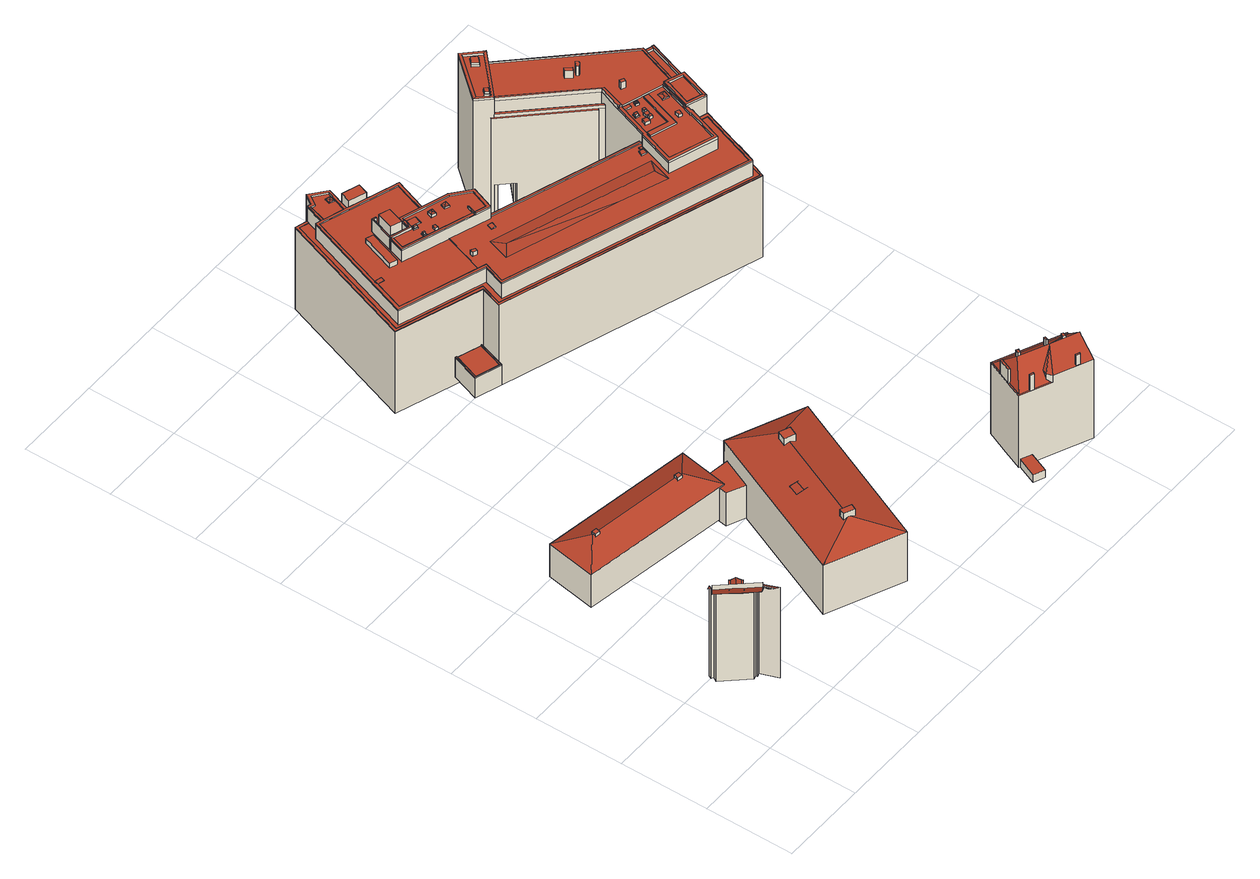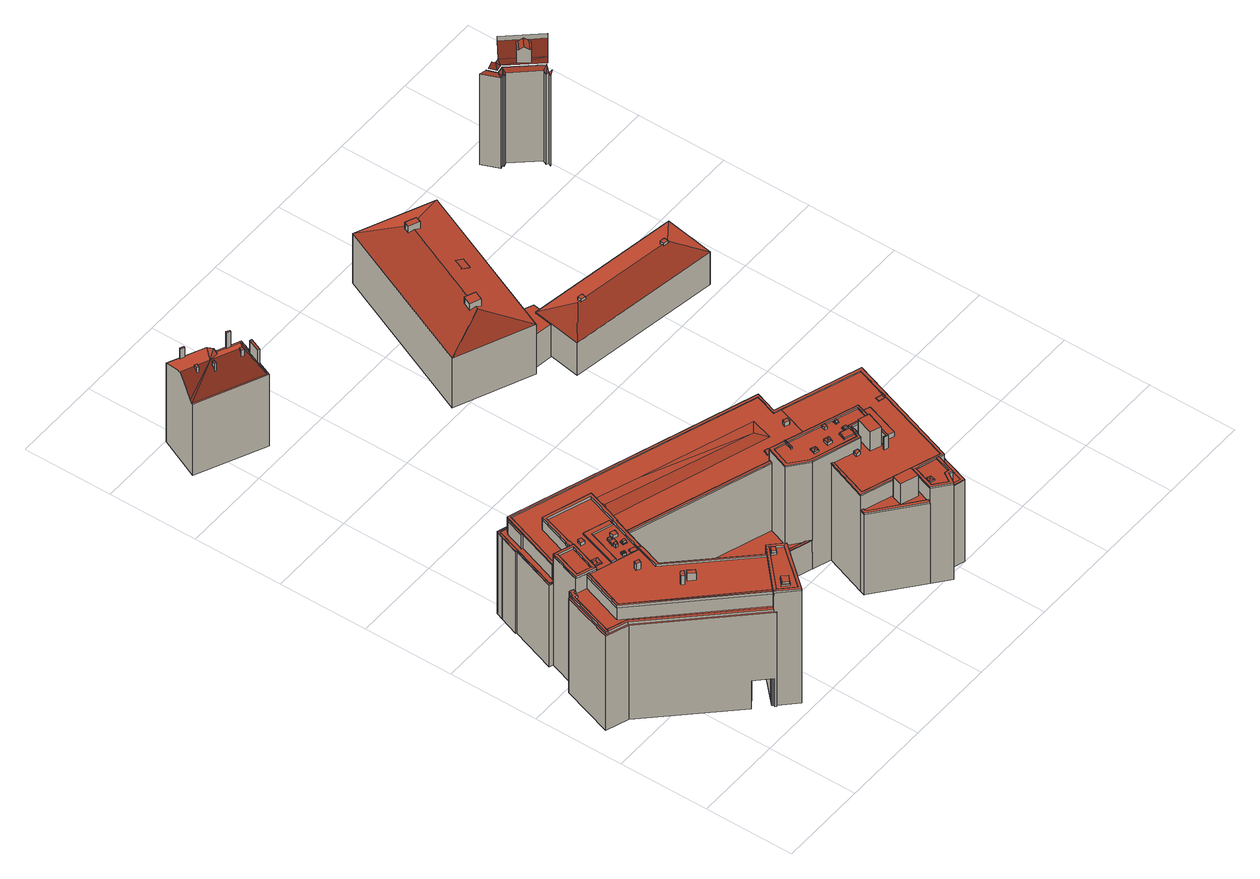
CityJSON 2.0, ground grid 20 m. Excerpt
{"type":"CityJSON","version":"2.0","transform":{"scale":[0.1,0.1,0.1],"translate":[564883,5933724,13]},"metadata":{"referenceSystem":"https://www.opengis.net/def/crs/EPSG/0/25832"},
"CityObjects":{
"building1":{"type":"Building","attributes":{"Grundfläche 2D":"3244.590595","Grundhöhe NN":"18.526"},"children":["building1-1"],"geometry":[{"type":"MultiSurface","lod":"3","boundaries":[[[0,1,2,3,4,5]],[[4,6,7,8,9,1,0,5]],[[10,11,12,13,9]],[[6,12,11,10,9,8,7]],[[14,15,16]],[[17,15,14]],[[18,19,15,20]],[[21,22,17]],[[23,24,14,16]],[[25,26,21,17]],[[24,25,17,14]],[[27,16,15,19]],[[28,23,16,27]],[[12,6,29]],[[12,29,30]],[[31,32,19,18]],[[33,30,29,34]],[[27,19,35]],[[36,19,32]],[[35,19,36]],[[37,28,27,35]],[[38,32,31,39]],[[40,37,35,36]],[[36,32,41]],[[42,41,32,38]],[[43,40,36,41]],[[44,43,41,42]]],"semantics":{"surfaces":[{"type":"WallSurface"},{"type":"RoofSurface"}],"values":[0,1,1,1,1,1,0,1,0,0,0,1,0,1,1,0,1,1,1,1,0,0,0,1,1,0,0]}}]},
"building1-1":{"type":"BuildingInstallation","parents":["building1"],"geometry":[{"type":"MultiSurface","lod":"3","boundaries":[[[45,46,47,48,5]],[[48,47,49,50,0]],[[51,52,53,54,50,49]],[[55,56,57,46,45]],[[47,46,57,58,59,51,49]],[[8,60,54,53,52,51,59,10]],[[7,11,58,57,56,55,61]]],"semantics":{"surfaces":[{"type":"RoofSurface"},{"type":"WallSurface"}],"values":[0,0,0,0,1,1,1]}}]},
"building2":{"type":"Building","attributes":{"Grundfläche 2D":"390.701072","Grundhöhe NN":"15.977"},"children":["building2-1","building2-2"],"geometry":[{"type":"Solid","lod":"3","boundaries":[[[[62,63,64]],[[65,66,67,68,69,63,62,70]],[[71,65,70]],[[69,68,67,66,65,71,64,63]],[[62,64,72,73]],[[70,62,73,74]],[[71,70,74,75]],[[64,71,75,72]],[[73,72,75,74]]]],"semantics":{"surfaces":[{"type":"RoofSurface"},{"type":"WallSurface"},{"type":"GroundSurface"}],"values":[[0,0,0,0,1,1,1,1,2]]}}]},
"building2-1":{"type":"BuildingInstallation","parents":["building2"],"geometry":[{"type":"MultiSurface","lod":"3","boundaries":[[[76,77,78,79]],[[76,80,69,81,77]],[[78,77,81,82]],[[78,82,68,83,79]],[[76,79,83,80]]],"semantics":{"surfaces":[{"type":"RoofSurface"},{"type":"WallSurface"}],"values":[0,1,1,1,1]}}]},
"building2-2":{"type":"BuildingInstallation","parents":["building2"],"geometry":[{"type":"MultiSurface","lod":"3","boundaries":[[[84,85,86,87,88,89]],[[90,67,91,87,86,85]],[[88,87,91,92]],[[92,66,93,84,89,88]],[[85,84,93,90]]],"semantics":{"surfaces":[{"type":"RoofSurface"},{"type":"WallSurface"}],"values":[0,1,1,1,1]}}]},
"building3":{"type":"Building","attributes":{"Grundfläche 2D":"721.541090","Grundhöhe NN":"15.553"},"children":["building3-1","building3-2","building3-3"],"geometry":[{"type":"Solid","lod":"3","boundaries":[[[[94,95,96,97,98]],[[99,100,101,94,98,97,102,103]],[[104,103,102]],[[101,100,99,103,104,96,95,94]],[[105,106,107,108,109,110]],[[110,109,111,112]],[[105,110,112,113]],[[107,106,114,115]],[[108,107,115,116]],[[109,108,116,111]],[[97,96,117,118]],[[102,97,118,119]],[[104,102,119,120]],[[105,113,117,96,104,120,114,106]],[[116,115,114,120,119,118,117,113,112,111]]]],"semantics":{"surfaces":[{"type":"RoofSurface"},{"type":"WallSurface"},{"type":"GroundSurface"}],"values":[[0,0,0,0,0,1,1,1,1,1,1,1,1,1,2]]}}]},
"building3-1":{"type":"BuildingInstallation","parents":["building3"],"geometry":[{"type":"MultiSurface","lod":"3","boundaries":[[[121,122,123,124]],[[125,95,98,126,122,121]],[[126,127,123,122]],[[128,124,123,127,101]],[[128,125,121,124]]],"semantics":{"surfaces":[{"type":"RoofSurface"},{"type":"WallSurface"}],"values":[0,1,1,1,1]}}]},
"building3-2":{"type":"BuildingInstallation","parents":["building3"],"geometry":[{"type":"MultiSurface","lod":"3","boundaries":[[[129,130,131,132]],[[132,131,133,134]],[[134,129,132]],[[131,130,133]]],"semantics":{"surfaces":[{"type":"RoofSurface"},{"type":"WallSurface"}],"values":[0,1,1,1]}}]},
"building3-3":{"type":"BuildingInstallation","parents":["building3"],"geometry":[{"type":"MultiSurface","lod":"3","boundaries":[[[135,136,137,138]],[[100,139,136,135,140]],[[139,141,137,136]],[[99,142,138,137,141]],[[142,140,135,138]]],"semantics":{"surfaces":[{"type":"RoofSurface"},{"type":"WallSurface"}],"values":[0,1,1,1,1]}}]},
"building4":{"type":"Building","attributes":{"Grundfläche 2D":"39.706231","Grundhöhe NN":"16.559"},"children":["building4-1"],"geometry":[{"type":"Solid","lod":"3","boundaries":[[[[143,144,145,146,147,148]],[[144,143,149,150]],[[145,144,150,151]],[[146,145,151,152]],[[143,148,147,146,152,149]],[[152,151,150,149]]]],"semantics":{"surfaces":[{"type":"RoofSurface"},{"type":"WallSurface"},{"type":"GroundSurface"}],"values":[[0,1,1,1,1,2]]}}]},
"building4-1":{"type":"BuildingInstallation","parents":["building4"],"geometry":[{"type":"MultiSurface","lod":"3","boundaries":[[[153,154,155,156,157,158,159,160]],[[143,144,157,156]],[[144,145,158,157]],[[145,146,159,158]],[[146,147,160,159]],[[147,161,153,160]],[[154,153,161,162]],[[162,148,155,154]],[[148,143,156,155]]],"semantics":{"surfaces":[{"type":"RoofSurface"},{"type":"WallSurface"}],"values":[0,1,1,1,1,1,1,1,1]}}]},
"building5":{"type":"Building","attributes":{"Grundfläche 2D":"181.498232","Grundhöhe NN":"13.461"},"children":["building5-1","building5-2","building5-3","building5-4","building5-5","building5-6"],"geometry":[{"type":"Solid","lod":"3","boundaries":[[[[163,164,165,166,167,168,169,170,171,172,173,174,175,176,177]],[[178,179,180,181,182,183,184]],[[185,180,179,186]],[[169,180,185]],[[180,169,168,187]],[[177,188,189,180,187,165,164,163]],[[189,190,180]],[[190,181,180]],[[165,187,168,167,166]],[[191,192,193,194]],[[189,188,190]],[[181,190,188,177,176]],[[171,170,195,196]],[[197,198,175,174,173,172,171,196,199]],[[198,200,192,191,201,202,203,182,181,176,175]],[[170,169,185,186,179,178,184,183,182,203,195]],[[193,192,200,204]],[[194,193,204,205]],[[191,194,205,201]],[[196,195,203,202,201,205,204,200,198,197,199]]]],"semantics":{"surfaces":[{"type":"RoofSurface"},{"type":"WallSurface"},{"type":"GroundSurface"}],"values":[[0,0,0,0,0,0,0,0,0,0,1,1,1,1,1,1,1,1,1,2]]}}]},
"building5-1":{"type":"BuildingInstallation","parents":["building5"],"geometry":[{"type":"MultiSurface","lod":"3","boundaries":[[[206,207,208,209,210]],[[172,173,208,207]],[[210,209,208,173,166,211]],[[211,212,206,210]],[[167,172,207,206,212]]],"semantics":{"surfaces":[{"type":"RoofSurface"},{"type":"WallSurface"}],"values":[0,1,1,1,1]}}]},
"building5-2":{"type":"BuildingInstallation","parents":["building5"],"geometry":[{"type":"MultiSurface","lod":"3","boundaries":[[[213,214,215,216]],[[216,215,217,218]],[[213,216,218,219]],[[214,213,219,220]],[[215,214,220,217]]],"semantics":{"surfaces":[{"type":"RoofSurface"},{"type":"WallSurface"}],"values":[0,1,1,1,1]}}]},
"building5-3":{"type":"BuildingInstallation","parents":["building5"],"geometry":[{"type":"MultiSurface","lod":"3","boundaries":[[[221,222,223,224,225]],[[226,227,223,222]],[[227,164,228,225,224,223]],[[228,229,221,225]],[[163,226,222,221,229]]],"semantics":{"surfaces":[{"type":"RoofSurface"},{"type":"WallSurface"}],"values":[0,1,1,1,1]}}]},
"building5-4":{"type":"BuildingInstallation","parents":["building5"],"geometry":[{"type":"MultiSurface","lod":"3","boundaries":[[[230,231,232,233]],[[232,234,235,233]],[[235,236,230,233]],[[231,230,236,237]],[[237,234,232,231]]],"semantics":{"surfaces":[{"type":"RoofSurface"},{"type":"WallSurface"}],"values":[0,1,1,1,1]}}]},
"building5-5":{"type":"BuildingInstallation","parents":["building5"],"geometry":[{"type":"MultiSurface","lod":"3","boundaries":[[[238,239,240,241]],[[241,240,242,243]],[[238,241,243,244]],[[239,238,244,245]],[[240,239,245,242]]],"semantics":{"surfaces":[{"type":"RoofSurface"},{"type":"WallSurface"}],"values":[0,1,1,1,1]}}]},
"building5-6":{"type":"BuildingInstallation","parents":["building5"],"geometry":[{"type":"MultiSurface","lod":"3","boundaries":[[[246,247,248,249]],[[250,247,246,251]],[[250,252,248,247]],[[253,249,248,252]],[[253,251,246,249]]],"semantics":{"surfaces":[{"type":"RoofSurface"},{"type":"WallSurface"}],"values":[0,1,1,1,1]}}]},
"building6":{"type":"Building","attributes":{"Grundfläche 2D":"2623.657243","Grundhöhe NN":"14.664"},"children":["building6-1","building6-2","building6-3","building6-4","building6-5","building6-6","building6-7","building6-8","building6-9","building6-10","building6-11","building6-12","building6-13","building6-14","building6-15","building6-16","building6-17","building6-18","building6-19","building6-20","building6-21","building6-22","building6-23","building6-24","building6-25","building6-26","building6-27","building6-28","building6-29","building6-30","building6-31","building6-32","building6-33","building6-34","building6-35","building6-36","building6-37","building6-38","building6-39","building6-40","building6-41","building6-42","building6-43","building6-44","building6-45","building6-46"],"geometry":[{"type":"MultiSurface","lod":"3","boundaries":[[[254,255,256,257]],[[258,259,260,261,262,263,264,265,266,267,268,269,270,271,272]],[[273,274,275,276,277,278,279,280,281,282,283,284,285,286]],[[287,288,289,290,291,292]],[[293,294,295,296]],[[297,298,299,300,301,302,303,304,305,306,307,308,309,310,311,312,313,314,315,316,317,318,319,320]],[[321,322,323,324,325,326,327,328,329,330,331,332,333,334,335,336,337,338,339,340,341]],[[342,343,344,345,346,347,348,349,350,351,352,353,354,355,356,357,358,359,360,361,362,363,364,365,366,367,368,369,370,371,372]],[[373,374,375,376]],[[377,378,379,380]],[[381,382,383,384,385,386,387,388,389,390,391,392,393,394],[395,396,397,398,399,400],[401,402,403,404],[405,406,407,408,409],[410,411,412,413],[414,415,416,417]],[[418,419,420,421]],[[422,395,400,399,423]],[[396,395,422]],[[399,398,423]],[[398,397,423]],[[423,397,396,422]],[[424,425,426,427,428,429,430,431],[432,433,434,435],[436,437,438,439,440,441,442],[443,444,445,446]],[[447,448,449,450,451,452,453,454,455]],[[456,457,458,459,460,461,462]],[[463,464,465,466,467]],[[463,467,468]],[[469,470,471,472,473,474,475,476,477,478,479,480,481,482,483,484,485,486,487,488,489,490,491,492,493]],[[494,495,496,497,498]],[[499,500,501,502,503,504,505,506],[507,508,509,510]],[[511,512,513,514,515,516,517,518,519]],[[520,521,522,523,524,525,526,527,528,529,530,531,532,533,534,535,536,537,538,539,540,541,542]],[[543,544,545,546,547,548]],[[549,550,551,552,553]],[[554,555,556,557,558,559,560,561]],[[562,563,564,565,566,567,568,569,570,571,572,573,574,575,576,577,578,579],[580,581,582,583],[584,585,586,587]],[[588,589,590,591,592,593,594,595,596,597,598],[599,600,601,602,603,604,605]],[[606,607,608,609,610]],[[611,612,613,614,615,616]],[[508,507,257,256]],[[254,257,507,510]],[[510,509,255,254]],[[256,255,509,508]],[[617,279,278,267]],[[617,618,280,279]],[[618,619,620,282,281,280]],[[620,621,622,284,283,282]],[[622,259,285,284]],[[273,286,258,272]],[[272,271,274,273]],[[271,270,275,274]],[[270,269,276,275]],[[277,276,269,268]],[[290,289,540,539]],[[290,539,538,291]],[[542,287,292,520]],[[542,541,288,287]],[[295,294,550,549]],[[623,624,293,296]],[[625,626,297,320]],[[626,627,298,297]],[[628,299,298,627]],[[628,629,300,299]],[[629,630,631,302,301,300]],[[631,632,303,302]],[[632,633,304,303]],[[633,634,305,304]],[[634,635,306,305]],[[636,307,306,635]],[[324,323,322,312,311,310]],[[322,321,313,312]],[[314,313,321,341]],[[341,340,315,314]],[[340,339,316,315]],[[316,339,338,317]],[[318,317,338,337]],[[637,625,320,319]],[[638,639,354,353]],[[639,640,641,642,357,356,355,354]],[[358,643,644,359]],[[360,645,646,361]],[[646,647,362,361]],[[647,648,363,362]],[[648,649,364,363]],[[649,650,651,366,365,364]],[[651,652,367,366]],[[652,653,368,367]],[[391,390,371,370]],[[390,389,372,371]],[[389,388,342,372]],[[388,387,343,342]],[[344,343,387,386,568,567]],[[567,566,345,344]],[[566,565,346,345]],[[347,346,565,564]],[[564,563,348,347]],[[349,348,563,562]],[[562,579,350,349]],[[351,350,579,578]],[[578,577,352,351]],[[373,376,654,655]],[[383,382,375,374]],[[586,585,380,379]],[[377,380,585,584]],[[378,377,584,587]],[[587,586,379,378]],[[569,568,386,385]],[[421,420,583,582]],[[418,421,582,581]],[[419,418,581,580]],[[420,419,580,583]],[[596,595,425,424]],[[452,451,597,596,424,431]],[[431,430,453,452]],[[656,657,455,454]],[[455,657,658,492,447]],[[492,491,448,447]],[[491,490,449,448]],[[490,489,598,597,451,450,449]],[[599,605,458,457]],[[459,458,605,604]],[[604,603,460,459]],[[601,462,461,460,603,602]],[[456,462,601,600]],[[457,456,600,599]],[[659,660,467,466]],[[429,428,463,468]],[[428,427,464,463]],[[661,659,466,465]],[[662,663,477,476]],[[663,664,478,477]],[[426,425,481,480]],[[425,595,594,482,481]],[[594,593,483,482]],[[593,592,591,485,484,483]],[[486,485,591,590]],[[589,487,486,590]],[[589,588,488,487]],[[588,598,489,488]],[[658,665,666,667,470,469,493,492]],[[667,668,471,470]],[[668,669,472,471]],[[669,670,473,472]],[[670,671,672,662,476,475,474,473]],[[612,611,616,496,495,494]],[[610,609,673,498,497]],[[502,501,674,675]],[[676,504,503,502,675,677]],[[678,679,514,513,512,291,538,537]],[[515,514,679,680]],[[497,517,516,515,680,681,606,610]],[[518,517,497,496]],[[518,496,616,615,519]],[[656,454,453,430,429,468,467,660,521,520,292,291,512,511,519,615,614]],[[293,620,619,618,551,550,294]],[[638,353,352,577,576,622,621,620,293,624,682,683,684]],[[259,622,576,575,260]],[[262,261,260,575,574,573]],[[262,573,572,263]],[[263,572,571,264]],[[264,571,570,265]],[[385,384,617,267,266,265,570,569]],[[374,373,655,552,551,618,617,384,383]],[[534,533,685,686]],[[535,534,686,687]],[[688,689,690,691,692,536,535,687]],[[537,536,692,678]],[[527,526,693,694]],[[528,527,694,695]],[[529,528,695,696]],[[530,529,696,697]],[[531,530,697,698]],[[532,531,698,699]],[[533,532,699,685]],[[465,464,427,426,480,544,543,548,524,523,661]],[[545,544,480,479]],[[664,309,308,307,546,545,479,478]],[[547,546,307,636,700,693,526,525,524,548]],[[624,623,701,682]],[[700,636,635,702]],[[625,637,703,704]],[[626,625,704,705]],[[627,626,705,706]],[[628,627,706,707]],[[629,628,707,708]],[[709,631,630,629,708,710]],[[632,631,709,711]],[[633,632,711,712]],[[634,633,712,713]],[[635,634,713,702]],[[504,714,557,556,506,505]],[[557,714,504,676,715,558]],[[559,558,715,716]],[[560,559,716,703,637,319]],[[337,336,561,560,319,318]],[[654,553,552,655]],[[639,638,684,674,501,717]],[[500,499,506,556,555,554,561,336,335,646,645,644,643,642,641,640,639,717,501]],[[646,335,334,647]],[[647,334,333,648]],[[648,333,332,649]],[[330,651,650,649,332,331]],[[328,327,652,651,330,329]],[[652,327,326,653]],[[370,369,368,662,672,671,670,392,391]],[[662,368,653,326,325,663]],[[310,309,664,663,325,324]],[[661,523,522,659]],[[659,522,521,660]],[[656,614,613,657]],[[494,498,673,718,719,701,623,296,295,549,553,654,376,375,382,381,667,666,665,658,657,613,612]],[[668,667,381,394]],[[669,668,394,393]],[[670,669,393,392]],[[609,608,720,721]],[[673,609,721,718]],[[607,606,681,722]],[[723,724,725,726,720,608,607,722]],[[727,728,729,730]],[[731,732,733,734]],[[731,734,735,736]],[[728,727,691,690]],[[737,738,739,740]],[[737,730,729,738]],[[741,742,689,688]],[[743,744,740,739]],[[745,746,747,748]],[[748,749,750,745]],[[749,751,752,750]],[[753,754,742,741]],[[751,754,753,752]],[[755,744,743,756]],[[724,723,736,735]],[[755,756,733,732]],[[747,746,726,725]],[[692,691,727,730,737,740,744,755,732,731,736,723,722,681,680,679,678]],[[683,682,701,719,718,721,720,726,746,745,750,752,753,741,688,687,686,685,699,698,697,696,695,694,693,700,702,713,712,711,709,710,708,707,706,705,704,703,716,715,676,677,675,674,684]],[[734,733,756,743,739,738,729,728,690,689,742,754,751,749,748,747,725,724,735]]],"semantics":{"surfaces":[{"type":"RoofSurface"},{"type":"WallSurface"},{"type":"GroundSurface"},{"type":"OuterCeilingSurface"}],"values":[0,0,0,0,0,0,0,0,0,0,0,0,0,0,0,0,0,0,0,0,0,0,0,0,0,0,0,0,0,0,0,0,0,0,1,1,1,1,1,1,1,1,1,1,1,1,1,1,1,1,1,1,1,1,1,1,1,1,1,1,1,1,1,1,1,1,1,1,1,1,1,1,1,1,1,1,1,1,1,1,1,1,1,1,1,1,1,1,1,1,1,1,1,1,1,1,1,1,1,1,1,1,1,1,1,1,1,1,1,1,1,1,1,1,1,1,1,1,1,1,1,1,1,1,1,1,1,1,1,1,1,1,1,1,1,1,1,1,1,1,1,1,1,1,1,1,1,1,1,1,1,1,1,1,1,1,1,1,1,1,1,1,1,1,1,1,1,1,1,1,1,1,1,1,1,1,1,1,1,1,1,1,1,1,1,1,1,1,1,1,1,1,1,1,1,1,1,1,1,1,1,1,1,1,1,1,1,1,1,1,1,1,1,1,1,1,1,1,1,1,1,1,1,1,1,1,1,1,1,1,2,2,3]}}]},
"building6-1":{"type":"BuildingInstallation","parents":["building6"],"geometry":[{"type":"MultiSurface","lod":"3","boundaries":[[[757,758,759,760,761],[762,763,764,765]],[[766,767,761,760]],[[757,761,767,768]],[[758,757,768,769]],[[769,770,766,760,759,758]]],"semantics":{"surfaces":[{"type":"RoofSurface"},{"type":"WallSurface"}],"values":[0,1,1,1,1]}}]},
"building6-2":{"type":"BuildingInstallation","parents":["building6"],"geometry":[{"type":"MultiSurface","lod":"3","boundaries":[[[771,772,773,774]],[[774,773,775,776]],[[771,774,776,777]],[[772,771,777,778]],[[773,772,778,775]]],"semantics":{"surfaces":[{"type":"RoofSurface"},{"type":"WallSurface"}],"values":[0,1,1,1,1]}}]},
"building6-3":{"type":"BuildingInstallation","parents":["building6"],"geometry":[{"type":"MultiSurface","lod":"3","boundaries":[[[779,780,781,782]],[[782,781,765,764]],[[779,782,764,763]],[[780,779,763,762]],[[781,780,762,765]]],"semantics":{"surfaces":[{"type":"RoofSurface"},{"type":"WallSurface"}],"values":[0,1,1,1,1]}}]},
"building6-4":{"type":"BuildingInstallation","parents":["building6"],"geometry":[{"type":"MultiSurface","lod":"3","boundaries":[[[783,784,785,786,787,788,789]],[[786,785,790,791]],[[787,786,791,792]],[[512,513,514,783,789,788]],[[514,515,784,783]]],"semantics":{"surfaces":[{"type":"RoofSurface"},{"type":"WallSurface"}],"values":[0,1,1,1,1]}}]},
"building6-5":{"type":"BuildingInstallation","parents":["building6"],"geometry":[{"type":"MultiSurface","lod":"3","boundaries":[[[793,794,795,796,788,787,797,798,785,784,799]],[[792,800,797,787]],[[800,801,790,785,798,797]],[[515,516,517,793,799,784]],[[517,518,794,793]],[[518,519,795,794]],[[519,511,512,788,796,795]]],"semantics":{"surfaces":[{"type":"RoofSurface"},{"type":"WallSurface"}],"values":[0,1,1,1,1,1,1]}}]},
"building6-6":{"type":"BuildingInstallation","parents":["building6"],"geometry":[{"type":"MultiSurface","lod":"3","boundaries":[[[802,803,804,805],[775,778,777,776]],[[805,804,806,807]],[[802,805,807,808]],[[803,802,808,809]],[[804,803,809,806]]],"semantics":{"surfaces":[{"type":"RoofSurface"},{"type":"WallSurface"}],"values":[0,1,1,1,1]}}]},
"building6-7":{"type":"BuildingInstallation","parents":["building6"],"geometry":[{"type":"MultiSurface","lod":"3","boundaries":[[[810,811,812,813]],[[266,267,278,811,810,814]],[[812,811,278,277,268,815]],[[813,812,815,816]],[[813,816,817,818,814,810]]],"semantics":{"surfaces":[{"type":"RoofSurface"},{"type":"WallSurface"}],"values":[0,1,1,1,1]}}]},
"building6-8":{"type":"BuildingInstallation","parents":["building6"],"geometry":[{"type":"MultiSurface","lod":"3","boundaries":[[[819,820,821,822]],[[822,821,823,824]],[[819,822,824,825]],[[820,819,825,826]],[[821,820,826,823]]],"semantics":{"surfaces":[{"type":"RoofSurface"},{"type":"WallSurface"}],"values":[0,1,1,1,1]}}]},
"building6-9":{"type":"BuildingInstallation","parents":["building6"],"geometry":[{"type":"MultiSurface","lod":"3","boundaries":[[[827,828,829,830]],[[830,829,831,832]],[[832,833,827,830]],[[833,834,828,827]],[[829,828,834,831]]],"semantics":{"surfaces":[{"type":"RoofSurface"},{"type":"WallSurface"}],"values":[0,1,1,1,1]}}]},
"building6-10":{"type":"BuildingInstallation","parents":["building6"],"geometry":[{"type":"MultiSurface","lod":"3","boundaries":[[[835,836,837,838]],[[838,837,839,840]],[[835,838,840,841]],[[836,835,841,842]],[[837,836,842,839]]],"semantics":{"surfaces":[{"type":"RoofSurface"},{"type":"WallSurface"}],"values":[0,1,1,1,1]}}]},
"building6-11":{"type":"BuildingInstallation","parents":["building6"],"geometry":[{"type":"MultiSurface","lod":"3","boundaries":[[[843,814,818,844,845,846,847]],[[817,848,844,818]],[[845,844,848,849]],[[264,265,843,847]],[[265,266,814,843]]],"semantics":{"surfaces":[{"type":"RoofSurface"},{"type":"WallSurface"}],"values":[0,1,1,1,1]}}]},
"building6-12":{"type":"BuildingInstallation","parents":["building6"],"geometry":[{"type":"MultiSurface","lod":"3","boundaries":[[[850,851,852]],[[851,853,852]],[[851,850,854,855,856,857]],[[260,850,852,285,259]],[[855,854,850,260,261,858,859]],[[855,859,846,856]],[[857,856,846,845,849,860]],[[860,861,862,863,864,258,286,853,851,857]],[[286,285,852,853]]],"semantics":{"surfaces":[{"type":"RoofSurface"},{"type":"WallSurface"}],"values":[0,0,0,1,1,1,1,1,1]}}]},
"building6-13":{"type":"BuildingInstallation","parents":["building6"],"geometry":[{"type":"MultiSurface","lod":"3","boundaries":[[[865,866,867]],[[867,866,868]],[[869,866,865]],[[870,868,866,869]],[[871,872,865,867]],[[872,873,869,865]],[[873,874,875,868,870,869]],[[875,871,867,868]]],"semantics":{"surfaces":[{"type":"RoofSurface"},{"type":"WallSurface"}],"values":[0,0,0,0,1,1,1,1]}}]},
"building6-14":{"type":"BuildingInstallation","parents":["building6"],"geometry":[{"type":"MultiSurface","lod":"3","boundaries":[[[876,877,878,879,880],[825,824,823,826]],[[881,882,879,878]],[[882,883,880,879]],[[883,884,876,880]],[[884,885,881,878,877,876]]],"semantics":{"surfaces":[{"type":"RoofSurface"},{"type":"WallSurface"}],"values":[0,1,1,1,1]}}]},
"building6-15":{"type":"BuildingInstallation","parents":["building6"],"geometry":[{"type":"MultiSurface","lod":"3","boundaries":[[[863,862,886,887]],[[862,861,888,889,886]],[[889,890,887,886]],[[864,863,887,890,891]]],"semantics":{"surfaces":[{"type":"RoofSurface"},{"type":"WallSurface"}],"values":[0,1,1,1]}}]},
"building6-16":{"type":"BuildingInstallation","parents":["building6"],"geometry":[{"type":"MultiSurface","lod":"3","boundaries":[[[892,893,890,889]],[[888,894,892,889]],[[893,892,894,895]],[[895,891,890,893]]],"semantics":{"surfaces":[{"type":"RoofSurface"},{"type":"WallSurface"}],"values":[0,1,1,1]}}]},
"building6-17":{"type":"BuildingInstallation","parents":["building6"],"geometry":[{"type":"MultiSurface","lod":"3","boundaries":[[[896,897,898,899,900,901],[840,839,842,841]],[[902,903,904,898,897,896]],[[899,898,904,905]],[[906,901,900,899,905,907]],[[906,902,896,901]]],"semantics":{"surfaces":[{"type":"RoofSurface"},{"type":"WallSurface"}],"values":[0,1,1,1,1]}}]},
"building6-18":{"type":"BuildingInstallation","parents":["building6"],"geometry":[{"type":"MultiSurface","lod":"3","boundaries":[[[908,909,910,911]],[[911,910,912]],[[913,910,909]],[[912,910,913]],[[914,915,913,909]],[[916,917,914,909,908,911]],[[918,912,913,915]],[[918,916,911,912]]],"semantics":{"surfaces":[{"type":"RoofSurface"},{"type":"WallSurface"}],"values":[0,0,0,0,1,1,1,1]}}]},
"building6-19":{"type":"BuildingInstallation","parents":["building6"],"geometry":[{"type":"MultiSurface","lod":"3","boundaries":[[[919,920,921,922,923,924,925,926,927,928,929,930,931,932,933,934]],[[935,524,923,922]],[[925,924,923,524,525,526]],[[526,527,926,925]],[[927,926,527,528]],[[528,529,928,927]],[[529,530,929,928]],[[530,531,930,929]],[[531,532,936,931,930]],[[936,937,932,931]],[[937,938,933,932]],[[938,540,934,933]],[[289,934,540]],[[919,934,289,288,541,939]],[[939,940,920,919]],[[935,922,921,920,940,941]]],"semantics":{"surfaces":[{"type":"RoofSurface"},{"type":"WallSurface"}],"values":[0,1,1,1,1,1,1,1,1,1,1,1,1,1,1,1]}}]},
"building6-20":{"type":"BuildingInstallation","parents":["building6"],"geometry":[{"type":"MultiSurface","lod":"3","boundaries":[[[942,943,944,945,946,947,948,949]],[[950,951,945,944]],[[951,952,946,945]],[[546,547,548,949,948,947]],[[548,543,544,943,942,949]]],"semantics":{"surfaces":[{"type":"RoofSurface"},{"type":"WallSurface"}],"values":[0,1,1,1,1]}}]},
"building6-21":{"type":"BuildingInstallation","parents":["building6"],"geometry":[{"type":"MultiSurface","lod":"3","boundaries":[[[944,943,953,947,946,954]],[[544,545,953,943]],[[545,546,947,953]],[[954,946,952,955]],[[944,954,955,950]]],"semantics":{"surfaces":[{"type":"RoofSurface"},{"type":"WallSurface"}],"values":[0,1,1,1,1]}}]},
"building6-22":{"type":"BuildingInstallation","parents":["building6"],"geometry":[{"type":"MultiSurface","lod":"3","boundaries":[[[956,957,958,959]],[[958,328,329,959]],[[956,959,329,960]],[[957,956,960,961]],[[328,958,957,961]]],"semantics":{"surfaces":[{"type":"RoofSurface"},{"type":"WallSurface"}],"values":[0,1,1,1,1]}}]},
"building6-23":{"type":"BuildingInstallation","parents":["building6"],"geometry":[{"type":"MultiSurface","lod":"3","boundaries":[[[962,963,964,360,359,965,966,967,968,358,357,969]],[[561,554,644,645]],[[970,965,359,644,554]],[[971,966,965,970]],[[971,972,967,966]],[[968,967,972,973]],[[973,555,358,968]],[[643,358,555]],[[643,555,556,642]],[[642,556,557,969,357]],[[557,558,962,969]],[[558,559,963,962]],[[560,964,963,559]],[[561,645,360,964,560]]],"semantics":{"surfaces":[{"type":"RoofSurface"},{"type":"WallSurface"}],"values":[0,1,1,1,1,1,1,1,1,1,1,1,1,1]}}]},
"building6-24":{"type":"BuildingInstallation","parents":["building6"],"geometry":[{"type":"MultiSurface","lod":"3","boundaries":[[[974,975,976]],[[976,975,977]],[[978,975,974]],[[977,975,978]],[[979,980,974,976]],[[980,981,978,974]],[[981,982,977,978]],[[982,979,976,977]]],"semantics":{"surfaces":[{"type":"RoofSurface"},{"type":"WallSurface"}],"values":[0,0,0,0,1,1,1,1]}}]},
"building6-25":{"type":"BuildingInstallation","parents":["building6"],"geometry":[{"type":"MultiSurface","lod":"3","boundaries":[[[983,984,985,986]],[[984,983,416,415]],[[985,984,415,414]],[[986,985,414,417]],[[983,986,417,416]]],"semantics":{"surfaces":[{"type":"RoofSurface"},{"type":"WallSurface"}],"values":[0,1,1,1,1]}}]},
"building6-26":{"type":"BuildingInstallation","parents":["building6"],"geometry":[{"type":"MultiSurface","lod":"3","boundaries":[[[987,988,989,990]],[[990,989,412,411]],[[987,990,411,410]],[[988,987,410,413]],[[989,988,413,412]]],"semantics":{"surfaces":[{"type":"RoofSurface"},{"type":"WallSurface"}],"values":[0,1,1,1,1]}}]},
"building6-27":{"type":"BuildingInstallation","parents":["building6"],"geometry":[{"type":"MultiSurface","lod":"3","boundaries":[[[991,992,993,994]],[[995,996,991,994]],[[994,993,997,995]],[[992,991,996,998]],[[993,992,998,997]]],"semantics":{"surfaces":[{"type":"RoofSurface"},{"type":"WallSurface"}],"values":[0,1,1,1,1]}}]},
"building6-28":{"type":"BuildingInstallation","parents":["building6"],"geometry":[{"type":"MultiSurface","lod":"3","boundaries":[[[847,846,859,858,999,1000,1001,1002]],[[263,264,571,572]],[[262,263,572,573]],[[261,262,573,574]],[[261,574,1003,999,858]],[[1003,1004,1000,999]],[[1004,1005,1001,1000]],[[1005,1006,1002,1001]],[[1002,1006,571,264,847]]],"semantics":{"surfaces":[{"type":"RoofSurface"},{"type":"WallSurface"}],"values":[0,1,1,1,1,1,1,1,1]}}]},
"building6-29":{"type":"BuildingInstallation","parents":["building6"],"geometry":[{"type":"MultiSurface","lod":"3","boundaries":[[[1007,1008,1009,1010,1011]],[[1009,1008,406,405]],[[1010,1009,405,409]],[[407,1007,1011,1010,409,408]],[[1008,1007,407,406]]],"semantics":{"surfaces":[{"type":"RoofSurface"},{"type":"WallSurface"}],"values":[0,1,1,1,1]}}]},
"building6-30":{"type":"BuildingInstallation","parents":["building6"],"geometry":[{"type":"MultiSurface","lod":"3","boundaries":[[[1012,1013,1014,1015]],[[1012,1015,1016,1017]],[[1018,1016,1015,1014]],[[1017,1019,1013,1012]],[[1014,1013,1019,1018]]],"semantics":{"surfaces":[{"type":"RoofSurface"},{"type":"WallSurface"}],"values":[0,1,1,1,1]}}]},
"building6-31":{"type":"BuildingInstallation","parents":["building6"],"geometry":[{"type":"MultiSurface","lod":"3","boundaries":[[[1020,1021,1022,1023]],[[1023,1022,401,404]],[[1020,1023,404,403]],[[1021,1020,403,402]],[[1022,1021,402,401]]],"semantics":{"surfaces":[{"type":"RoofSurface"},{"type":"WallSurface"}],"values":[0,1,1,1,1]}}]},
"building6-32":{"type":"BuildingInstallation","parents":["building6"],"geometry":[{"type":"MultiSurface","lod":"3","boundaries":[[[1024,1025,1026,1027]],[[1027,1026,1028,1029]],[[1024,1027,1029,1030]],[[1025,1024,1030,1031]],[[1026,1025,1031,1028]]],"semantics":{"surfaces":[{"type":"RoofSurface"},{"type":"WallSurface"}],"values":[0,1,1,1,1]}}]},
"building6-33":{"type":"BuildingInstallation","parents":["building6"],"geometry":[{"type":"MultiSurface","lod":"3","boundaries":[[[1032,1033,1034,1035]],[[1033,1032,435,434]],[[1034,1033,434,433]],[[1035,1034,433,432]],[[1032,1035,432,435]]],"semantics":{"surfaces":[{"type":"RoofSurface"},{"type":"WallSurface"}],"values":[0,1,1,1,1]}}]},
"building6-34":{"type":"BuildingInstallation","parents":["building6"],"geometry":[{"type":"MultiSurface","lod":"3","boundaries":[[[1036,1037,1038,1039]],[[1040,1041,1037,1036]],[[1042,1043,1039,1038]],[[1036,1039,1043,1040]],[[1038,1037,1041,1042]]],"semantics":{"surfaces":[{"type":"RoofSurface"},{"type":"WallSurface"}],"values":[0,1,1,1,1]}}]},
"building6-35":{"type":"BuildingInstallation","parents":["building6"],"geometry":[{"type":"MultiSurface","lod":"3","boundaries":[[[1044,1045,1046,1047]],[[1048,1049,1047,1046]],[[1044,1047,1049,1050]],[[1050,1051,1045,1044]],[[1046,1045,1051,1048]]],"semantics":{"surfaces":[{"type":"RoofSurface"},{"type":"WallSurface"}],"values":[0,1,1,1,1]}}]},
"building6-36":{"type":"BuildingInstallation","parents":["building6"],"geometry":[{"type":"MultiSurface","lod":"3","boundaries":[[[1052,1053,1054,1055]],[[1055,1054,446,445]],[[1052,1055,445,444]],[[1053,1052,444,443]],[[1054,1053,443,446]]],"semantics":{"surfaces":[{"type":"RoofSurface"},{"type":"WallSurface"}],"values":[0,1,1,1,1]}}]},
"building6-37":{"type":"BuildingInstallation","parents":["building6"],"geometry":[{"type":"MultiSurface","lod":"3","boundaries":[[[1056,1057,1058,1059]],[[1058,1057,1060,1061,1062]],[[1063,1061,1060]],[[1064,1061,1063]],[[1062,1061,1064]],[[1056,1065,1066,1060,1057]],[[1066,1067,1063,1060]],[[1064,1063,1067,1068]],[[1068,1069,1070,1058,1062,1064]],[[1070,1071,1059,1058]],[[1071,1065,1056,1059]]],"semantics":{"surfaces":[{"type":"RoofSurface"},{"type":"WallSurface"}],"values":[0,0,0,0,0,1,1,1,1,1,1]}}]},
"building6-38":{"type":"BuildingInstallation","parents":["building6"],"geometry":[{"type":"MultiSurface","lod":"3","boundaries":[[[1072,1073,1074]],[[1074,1073,1075]],[[1072,1076,1077,1073]],[[1075,1073,1077,1076]],[[1072,1074,1078,1079]],[[1076,1072,1079,1080]],[[1075,1076,1080,1081]],[[1074,1075,1081,1078]]],"semantics":{"surfaces":[{"type":"RoofSurface"},{"type":"WallSurface"}],"values":[0,0,0,0,1,1,1,1]}}]},
"building6-39":{"type":"BuildingInstallation","parents":["building6"],"geometry":[{"type":"MultiSurface","lod":"3","boundaries":[[[1082,1083,1084,1085,1086]],[[1084,1083,1087,1088]],[[1085,1084,1088,1089]],[[1086,1085,1089,1090]],[[1087,1083,1082,1086,1090,1091]]],"semantics":{"surfaces":[{"type":"RoofSurface"},{"type":"WallSurface"}],"values":[0,1,1,1,1]}}]},
"building6-40":{"type":"BuildingInstallation","parents":["building6"],"geometry":[{"type":"MultiSurface","lod":"3","boundaries":[[[1092,1093,1094,1095,1096]],[[1097,1096,1095,1098]],[[1099,1094,1093]],[[1098,1095,1094,1099]],[[1096,1100,1101,1093,1092]],[[1101,1102,1099,1093]],[[1102,1103,1098,1099]],[[1103,1104,1100,1096,1097,1098]]],"semantics":{"surfaces":[{"type":"RoofSurface"},{"type":"WallSurface"}],"values":[0,0,0,0,1,1,1,1]}}]},
"building6-41":{"type":"BuildingInstallation","parents":["building6"],"geometry":[{"type":"MultiSurface","lod":"3","boundaries":[[[1105,1106,1107,1108,1109],[1078,1081,1080,1079]],[[1110,1107,1106,1105,1111,1112]],[[1110,1113,1108,1107]],[[1113,1114,1109,1108]],[[1114,1111,1105,1109]]],"semantics":{"surfaces":[{"type":"RoofSurface"},{"type":"WallSurface"}],"values":[0,1,1,1,1]}}]},
"building6-42":{"type":"BuildingInstallation","parents":["building6"],"geometry":[{"type":"MultiSurface","lod":"3","boundaries":[[[1115,1116,1117,1118]],[[1119,1120,1116,1115]],[[1120,1121,1117,1116]],[[1121,1122,1118,1117]],[[1122,1119,1115,1118]]],"semantics":{"surfaces":[{"type":"RoofSurface"},{"type":"WallSurface"}],"values":[0,1,1,1,1]}}]},
"building6-43":{"type":"BuildingInstallation","parents":["building6"],"geometry":[{"type":"MultiSurface","lod":"3","boundaries":[[[1123,1124,1125,1126],[1028,1031,1030,1029]],[[1126,1125,1127,1128]],[[1123,1126,1128,1129]],[[1124,1123,1129,1130]],[[1125,1124,1130,1127]]],"semantics":{"surfaces":[{"type":"RoofSurface"},{"type":"WallSurface"}],"values":[0,1,1,1,1]}}]},
"building6-44":{"type":"BuildingInstallation","parents":["building6"],"geometry":[{"type":"MultiSurface","lod":"3","boundaries":[[[1131,1132,1133,1134,1135,1136,1137]],[[436,1135,1134,1133,438,437]],[[1136,1135,436,442]],[[1137,1136,442,441]],[[1131,1137,441,440]],[[1132,1131,440,439]],[[1133,1132,439,438]]],"semantics":{"surfaces":[{"type":"RoofSurface"},{"type":"WallSurface"}],"values":[0,1,1,1,1,1,1]}}]},
"building6-45":{"type":"BuildingInstallation","parents":["building6"],"geometry":[{"type":"MultiSurface","lod":"3","boundaries":[[[1138,1139,1140,1141]],[[1142,1143,1139,1138]],[[1143,1144,1140,1139]],[[1144,1145,1141,1140]],[[1145,1142,1138,1141]]],"semantics":{"surfaces":[{"type":"RoofSurface"},{"type":"WallSurface"}],"values":[0,1,1,1,1]}}]},
"building6-46":{"type":"BuildingInstallation","parents":["building6"],"geometry":[{"type":"MultiSurface","lod":"3","boundaries":[[[1146,714,1147,1148,1149,717,1150]],[[714,504,505,1147]],[[505,1151,1148,1147]],[[1149,1148,1151,500]],[[1149,500,501,717]],[[502,1150,717,501]],[[502,503,504,714,1146,1150]]],"semantics":{"surfaces":[{"type":"RoofSurface"},{"type":"WallSurface"}],"values":[0,1,1,1,1,1,1]}}]}
},
"vertices":[
[31,110,342],[5,139,342],[5,139,354],[68,67,354],[68,67,342],[40,99,342],[81,79,311],[58,106,311],[40,127,311],[20,150,311],[43,129,308],[62,109,305],[85,88,302],[27,155,302],[48,168,297],[31,156,300],[43,158,297],[43,170,297],[86,92,302],[86,92,300],[31,156,302],[46,177,297],[35,172,300],[43,158,55],[48,168,55],[43,170,55],[46,177,55],[91,104,297],[91,104,55],[92,82,312],[99,91,302],[102,95,302],[102,95,300],[105,75,302],[95,74,311],[99,107,297],[100,103,297],[99,107,55],[110,73,300],[110,73,302],[100,103,55],[107,106,297],[122,67,297],[107,106,55],[122,67,55],
[43,98,340],[61,113,340],[54,121,347],[35,104,347],[48,129,340],[30,113,340],[46,131,340],[43,129,340],[40,127,340],[27,116,340],[45,95,340],[62,109,340],[63,110,340],[63,110,304],[46,131,304],[36,123,321],[50,98,330],
[80,479,117],[145,525,144],[99,590,117],[377,486,144],[370,487,144],[360,489,144],[158,523,144],[148,525,144],[423,422,117],[442,533,117],[99,590,30],[80,479,30],[423,422,30],[442,533,30],
[148,528,149],[147,518,149],[157,516,149],[159,526,149],[148,528,143],[147,518,141],[157,516,141],[159,526,143],
[371,490,149],[360,492,149],[360,489,149],[358,482,149],[369,480,149],[370,487,149],[360,492,143],[358,482,141],[369,480,141],[371,490,143],
[437,139,190],[435,139,190],[328,119,158],[494,45,158],[438,137,190],[537,365,190],[529,346,190],[442,150,190],[649,393,158],[540,372,190],[482,466,158],[447,388,114],[477,455,114],[430,462,114],[423,422,114],[411,424,114],[408,406,114],[411,424,26],[408,406,26],[447,388,26],[477,455,26],[430,462,26],[423,422,26],[328,119,26],[494,45,26],[649,393,26],[482,466,26],
[425,143,204],[448,133,204],[453,145,204],[430,155,204],[425,143,186],[448,133,186],[453,145,186],[430,155,186],
[459,252,181],[470,275,181],[447,285,174],[437,262,174],[447,285,172],[437,262,172],
[517,351,204],[540,341,204],[549,360,204],[526,370,204],[540,341,186],[517,351,186],[549,360,186],[526,370,186],
[412,1045,87],[391,982,87],[448,963,87],[469,1025,87],[467,1026,87],[415,1044,87],[412,1045,36],[391,982,36],[448,963,36],[469,1025,36],
[447,966,90],[394,984,90],[415,1044,90],[412,1045,90],[391,982,90],[448,963,90],[469,1025,90],[467,1026,90],[447,966,87],[394,984,87],
[910,57,196],[903,61,196],[882,70,196],[895,103,196],[906,130,196],[919,160,196],[1067,92,196],[1068,95,196],[918,164,196],[904,131,196],[893,104,196],[892,102,196],[878,68,196],[946,37,196],[944,42,196],[1046,47,238],[1048,51,240],[989,78,240],[946,37,215],[1025,1,215],[1044,43,236],[1045,45,236],[1064,87,201],[1053,63,227],[926,107,240],[941,50,201],[947,63,213],[941,50,215],[904,56,26],[881,67,26],[862,22,26],[886,12,26],[1068,95,5],[918,164,5],[892,102,5],[878,68,5],[893,104,5],[881,67,5],[904,56,5],[946,37,5],[1025,1,5],[862,22,5],[886,12,5],
[908,129,233],[904,131,233],[893,104,233],[895,103,233],[897,102,233],[897,102,199],[908,129,199],
[934,106,246],[938,113,246],[933,116,246],[930,108,246],[933,116,229],[930,108,237],[934,106,237],[938,113,229],
[909,55,238],[911,59,238],[903,62,238],[903,61,238],[902,59,238],[911,59,197],[903,62,197],[902,59,196],[909,55,196],
[992,18,243],[1000,14,243],[1002,17,243],[993,21,243],[1002,17,217],[993,21,217],[992,18,216],[1000,14,216],
[992,85,245],[995,93,245],[992,94,245],[989,86,245],[992,94,224],[989,86,232],[992,85,232],[995,93,224],
[1020,74,245],[1016,67,245],[1021,64,245],[1024,72,245],[1016,67,239],[1020,74,230],[1021,64,239],[1024,72,230],
[476,1359,287],[468,1336,287],[506,1323,287],[514,1346,287],[473,1209,303],[469,1210,303],[463,1192,303],[424,1205,303],[422,1206,303],[421,1202,303],[420,1202,303],[409,1168,303],[566,1114,303],[569,1113,303],[571,1118,303],[597,1109,303],[613,1152,303],[578,1182,303],[476,1216,303],[476,1216,306],[578,1182,306],[613,1152,306],[597,1109,306],[571,1118,306],[569,1113,306],[601,1102,306],[620,1154,306],[590,1179,306],[580,1187,306],[579,1188,306],[474,1222,306],[469,1210,306],[473,1209,306],[1102,1139,275],[1145,1124,275],[1147,1129,275],[1105,1144,275],[914,1345,275],[910,1341,275],[580,1187,95],[590,1179,95],[951,1056,95],[953,1060,95],[283,1090,236],[472,1024,236],[456,976,236],[1028,781,236],[1029,784,236],[1034,797,236],[1035,797,236],[1050,840,236],[1048,841,236],[1084,944,236],[1075,947,236],[1069,949,236],[1034,961,236],[1033,958,236],[1074,944,236],[1080,942,236],[1026,785,236],[461,979,236],[478,1029,236],[290,1093,236],[396,1399,236],[417,1392,236],[419,1398,236],[392,1406,236],[1026,785,235],[1080,942,235],[1074,944,235],[1033,958,235],[1031,951,235],[1033,950,235],[1067,939,235],[1034,845,235],[1019,802,235],[1017,796,235],[1013,797,235],[474,982,235],[491,1031,235],[301,1096,235],[392,1358,235],[404,1354,235],[417,1392,235],[396,1399,235],[290,1093,235],[478,1029,235],[461,979,235],[480,986,276],[497,1035,276],[309,1100,276],[333,1169,276],[332,1170,276],[334,1178,276],[335,1177,276],[395,1352,276],[566,1293,276],[534,1203,276],[534,1202,276],[539,1201,276],[573,1296,276],[568,1298,276],[567,1298,276],[460,1335,276],[455,1337,276],[409,1352,276],[404,1354,276],[392,1358,276],[301,1096,276],[491,1031,276],[474,982,276],[1013,797,276],[1017,796,276],[1067,939,276],[1033,950,276],[1031,944,276],[1030,944,276],[1060,934,276],[1014,802,276],[604,1110,276],[602,1105,276],[930,993,276],[931,998,276],[454,1202,325],[467,1240,324],[444,1248,324],[431,1210,325],[927,986,274],[930,993,274],[602,1105,274],[601,1102,274],[511,1133,274],[480,1040,274],[497,1035,274],[480,986,274],[1014,802,274],[1060,934,274],[1030,944,274],[1004,868,274],[897,904,274],[925,987,274],[904,950,274],[886,896,274],[779,935,274],[535,1017,274],[551,1066,274],[795,986,274],[582,1095,274],[592,1092,274],[588,1080,274],[578,1083,274],[914,968,274],[904,972,274],[908,983,274],[914,980,274],[918,979,274],[509,1065,274],[499,1069,274],[502,1076,274],[511,1072,274],[916,989,274],[922,987,274],[921,981,274],[915,983,274],[383,1177,285],[399,1171,285],[425,1247,285],[409,1253,285],[883,926,278],[562,1037,277],[962,1064,305],[1053,1034,305],[1055,1033,305],[1071,1027,305],[1104,1120,305],[901,1332,305],[834,1270,305],[979,1116,305],[963,1199,305],[974,1187,305],[968,1181,305],[957,1193,305],[976,1180,305],[978,1183,305],[985,1189,305],[989,1184,305],[988,1181,305],[983,1177,305],[980,1176,305],[1010,1093,305],[1007,1086,305],[998,1090,305],[1001,1097,305],[955,1067,310],[958,1066,310],[957,1063,310],[960,1062,310],[961,1062,310],[979,1116,310],[834,1270,310],[832,1267,310],[973,1118,310],[989,954,305],[1018,1042,305],[1008,1045,305],[982,968,305],[936,983,305],[934,977,305],[933,973,305],[1104,1120,308],[1071,1027,308],[1075,1026,308],[1108,1120,308],[903,1335,308],[901,1332,310],[953,1060,307],[927,986,307],[925,987,307],[897,904,307],[1004,868,307],[1030,944,307],[1031,944,307],[1033,950,307],[1031,951,307],[1034,961,307],[1031,962,307],[1055,1033,307],[1053,1034,307],[1023,947,307],[1025,946,307],[1024,946,307],[1001,876,307],[905,909,307],[929,979,307],[931,978,307],[960,1062,307],[957,1063,307],[958,1066,307],[955,1067,307],[954,1064,307],[970,1111,277],[968,1114,277],[827,1263,277],[824,1259,277],[968,1106,277],[567,1298,232],[568,1298,232],[573,1296,232],[576,1307,232],[574,1309,232],[478,1389,232],[476,1382,232],[460,1335,232],[514,1346,232],[506,1323,232],[468,1336,232],[476,1359,232],[910,1341,318],[914,1345,318],[910,1349,318],[877,1383,318],[796,1288,318],[819,1264,318],[824,1259,318],[827,1263,318],[828,1263,318],[910,1341,269],[903,1335,269],[1108,1120,269],[1075,1026,269],[1099,1017,269],[1097,1012,269],[1097,1011,269],[1103,1009,269],[1104,1008,269],[1106,1008,269],[1107,1010,269],[1108,1011,269],[1110,1017,269],[1116,1014,269],[1156,1130,269],[1106,1147,269],[912,1351,269],[910,1349,269],[914,1345,269],[1105,1144,269],[1147,1129,269],[1145,1124,269],[1102,1139,269],[1075,1026,309],[1055,1033,309],[1031,962,309],[1075,947,309],[1097,1012,309],[1099,1017,309],[951,1056,93],[590,1179,93],[620,1154,93],[604,1110,93],[931,998,93],[409,1352,272],[455,1337,272],[460,1335,272],[478,1389,272],[443,1418,272],[428,1395,272],[419,1398,272],[404,1354,272],[395,1352,273],[335,1177,273],[334,1178,273],[332,1170,273],[333,1169,273],[309,1100,273],[480,1040,273],[511,1133,273],[409,1168,273],[420,1202,273],[421,1202,273],[422,1206,273],[424,1205,273],[463,1192,273],[474,1222,273],[534,1202,273],[534,1203,273],[566,1293,273],[399,1171,273],[383,1177,273],[409,1253,273],[425,1247,273],[454,1202,273],[431,1210,273],[444,1248,273],[467,1240,273],[931,978,301],[929,979,301],[905,909,301],[1001,876,301],[1024,946,301],[1025,946,301],[1023,947,301],[1053,1034,301],[962,1064,301],[961,1062,301],[960,1062,301],[1018,1042,301],[989,954,301],[933,973,301],[934,977,301],[936,983,301],[982,968,301],[1008,1045,301],[819,1264,269],[817,1261,269],[957,1113,269],[959,1116,269],[824,1259,269],[968,1114,269],[970,1111,269],[973,1118,269],[832,1267,269],[828,1263,269],[827,1263,269],[601,1102,303],[620,1154,303],[590,1179,303],[580,1187,303],[579,1188,303],[474,1222,303],[953,1060,93],[580,1187,93],[392,1406,235],[283,1090,235],[472,1024,235],[456,976,235],[1028,781,235],[1029,784,235],[1034,797,235],[1035,797,235],[1050,840,235],[1048,841,235],[1084,944,235],[1075,947,235],[419,1398,235],[539,1201,273],[573,1296,273],[568,1298,273],[567,1298,273],[460,1335,273],[455,1337,273],[409,1352,273],[404,1354,273],[392,1358,273],[301,1096,273],[491,1031,273],[474,982,273],[1013,797,273],[1017,796,273],[1067,939,273],[1033,950,273],[931,998,273],[604,1110,273],[832,1267,301],[973,1118,301],[955,1067,301],[1108,1120,301],[903,1335,301],[1075,1026,301],[1033,950,301],[1031,951,301],[1034,961,301],[954,1064,301],[953,1060,301],[927,986,301],[925,987,301],[897,904,301],[1004,868,301],[1030,944,301],[1031,944,301],[968,1106,269],[573,1296,17],[576,1307,17],[478,1389,17],[574,1309,17],[910,1349,17],[877,1383,17],[796,1288,17],[819,1264,17],[580,1187,17],[579,1188,17],[539,1201,17],[1116,1014,17],[1156,1130,17],[1106,1147,17],[946,1316,17],[946,1316,92],[915,1348,92],[915,1348,17],[912,1351,17],[1097,1011,17],[1103,1009,17],[1104,1008,17],[1106,1008,17],[1107,1010,17],[1108,1011,17],[1110,1017,17],[1075,947,17],[953,1060,17],[1084,944,17],[419,1398,17],[392,1406,17],[283,1090,17],[472,1024,17],[456,976,17],[1028,781,17],[1034,797,17],[1029,784,17],[1035,797,17],[1050,840,17],[1048,841,17],[478,1389,236],[443,1418,17],[428,1395,17],[573,1296,236],[968,1106,17],[954,1064,17],[957,1113,17],[959,1116,17],[817,1261,17],[820,1257,17],[820,1257,92],[850,1225,92],[850,1225,17],[913,1345,17],[913,1345,92],[914,1344,92],[914,1344,17],[824,1261,17],[824,1260,17],[824,1260,92],[824,1261,92],[823,1260,92],[823,1260,17],[916,1342,17],[916,1342,92],[906,1332,92],[906,1332,17],[933,1304,17],[933,1304,92],[836,1262,92],[836,1262,17],[866,1240,17],[861,1236,17],[861,1236,92],[866,1240,92],[863,1243,92],[863,1243,17],[929,1304,92],[929,1304,17],[931,1302,17],[931,1302,92],[829,1255,17],[829,1255,92],
[819,1279,323],[826,1271,323],[827,1272,323],[836,1281,323],[828,1288,323],[826,1273,323],[820,1279,323],[828,1287,323],[834,1281,323],[836,1281,318],[828,1288,318],[819,1279,318],[826,1271,318],[827,1272,318],
[889,1346,328],[879,1356,328],[867,1345,328],[877,1334,328],[867,1345,323],[877,1334,323],[889,1346,323],[879,1356,323],
[820,1279,328],[826,1273,328],[834,1281,328],[828,1287,328],
[877,1383,323],[796,1288,323],[804,1288,323],[877,1375,323],[906,1345,323],[914,1345,323],[910,1349,323],[804,1288,318],[877,1375,318],[906,1345,318],
[824,1259,323],[827,1263,323],[828,1263,323],[910,1341,323],[824,1267,323],[823,1267,323],[819,1264,323],[824,1267,318],[823,1267,318],
[891,1346,323],[879,1358,323],[866,1345,323],[877,1333,323],[866,1345,318],[877,1333,318],[891,1346,318],[879,1358,318],
[566,1114,308],[569,1113,308],[576,1135,308],[574,1136,308],[566,1114,306],[576,1135,303],[574,1136,303],[568,1119,303],[568,1119,306],
[470,1158,310],[471,1162,310],[467,1163,310],[466,1159,310],[467,1163,305],[466,1159,305],[470,1158,305],[471,1162,305],
[489,1149,310],[495,1147,310],[497,1155,310],[492,1157,310],[497,1155,303],[492,1157,303],[489,1149,303],[495,1147,303],
[468,1183,310],[475,1181,310],[476,1185,310],[469,1187,310],[476,1185,306],[469,1187,306],[468,1183,306],[475,1181,306],
[409,1168,306],[415,1171,306],[425,1201,306],[421,1202,306],[420,1202,306],[415,1171,303],[425,1201,303],
[463,1192,309],[473,1207,309],[469,1210,309],[473,1209,309],[424,1205,309],[422,1206,309],[421,1202,309],[466,1187,309],[424,1205,306],[422,1206,306],[466,1187,303],[467,1191,303],[467,1191,306],[473,1207,306],[473,1207,303],
[512,1176,310],[520,1180,312],[516,1187,310],[527,1184,310],[523,1172,310],[525,1178,310],[516,1187,303],[512,1176,303],[523,1172,303],[525,1178,303],[527,1184,303],
[471,1156,305],[471,1157,305],[473,1163,305],[466,1165,305],[464,1158,305],[473,1163,303],[466,1165,303],[464,1158,303],[471,1156,303],[471,1157,303],
[488,1184,306],[494,1200,306],[488,1184,303],[488,1184,304],[494,1200,304],[494,1200,303],
[490,1183,304],[496,1200,304],[490,1183,303],[496,1200,303],
[478,1186,306],[476,1186,306],[468,1189,306],[466,1182,306],[474,1179,306],[475,1179,306],[478,1186,303],[476,1186,303],[468,1189,303],[466,1182,303],[475,1179,303],[474,1179,303],
[547,1175,307],[546,1169,307],[552,1173,307],[549,1180,307],[560,1177,307],[556,1165,307],[546,1169,303],[556,1165,303],[549,1180,303],[547,1175,303],[560,1177,303],
[1112,1025,276],[1106,1027,276],[1104,1019,276],[1103,1016,276],[1099,1017,276],[1097,1012,276],[1097,1011,276],[1103,1009,276],[1104,1008,276],[1106,1008,276],[1107,1010,276],[1108,1011,276],[1111,1020,276],[1114,1019,276],[1151,1128,276],[1147,1129,276],[1103,1016,269],[1111,1020,269],[1114,1019,269],[1151,1128,269],[1112,1025,269],[1106,1027,269],[1104,1019,269],
[1075,1026,314],[1055,1033,314],[1059,1025,314],[1091,1014,314],[1071,955,314],[1075,947,314],[1097,1012,314],[1099,1017,314],[1059,1025,309],[1091,1014,309],[1071,955,309],
[1031,962,314],[1038,966,314],[1038,966,309],
[1022,801,272],[1037,844,272],[1034,845,272],[1019,802,272],[1022,801,235],[1037,844,235],
[443,1418,276],[428,1395,276],[419,1398,276],[421,1391,276],[431,1388,276],[445,1409,276],[472,1387,276],[478,1389,276],[421,1391,272],[431,1388,272],[445,1409,272],[472,1387,272],
[452,1371,274],[459,1375,275],[456,1383,274],[467,1379,274],[463,1367,274],[456,1383,272],[452,1371,272],[463,1367,272],[467,1379,272],
[921,981,276],[922,987,276],[916,989,276],[915,983,276],
[509,1065,285],[511,1072,285],[502,1076,285],[499,1069,285],
[349,1165,274],[352,1174,274],[338,1178,274],[335,1169,274],[335,1169,273],[349,1165,273],[338,1178,273],[352,1174,273],
[442,1258,306],[448,1256,306],[449,1259,306],[440,1262,306],[442,1258,273],[448,1256,273],[449,1259,273],[440,1262,273],
[908,983,277],[904,972,277],[914,968,277],[918,979,277],[914,980,277],
[492,1219,281],[495,1227,281],[486,1230,281],[483,1222,281],[483,1222,273],[492,1219,273],[486,1230,273],[495,1227,273],
[588,1080,276],[592,1092,276],[582,1095,276],[578,1083,276],
[963,1024,308],[965,1030,308],[959,1032,308],[957,1026,308],[959,1032,303],[957,1026,303],[963,1024,303],[965,1030,303],
[957,1193,325],[968,1181,325],[974,1187,325],[963,1199,325],
[959,1053,304],[973,1048,304],[976,1056,304],[962,1061,304],[959,1053,301],[973,1048,301],[976,1056,301],[962,1061,301],
[1005,961,309],[1012,958,309],[1016,968,309],[1008,971,309],[1016,968,301],[1008,971,301],[1005,961,301],[1012,958,301],
[1007,1086,323],[1010,1093,323],[1001,1097,323],[998,1090,323],
[980,1017,309],[980,1018,310],[975,1020,310],[974,1019,309],[982,1023,310],[977,1025,310],[976,1025,310],[982,1024,309],[977,1026,309],[980,1017,301],[982,1023,301],[982,1024,301],[977,1026,301],[976,1025,301],[975,1020,301],[974,1019,301],
[983,1044,307],[986,1046,308],[984,1049,307],[989,1047,307],[988,1043,307],[986,1045,308],[984,1049,306],[983,1044,306],[988,1043,306],[989,1047,306],
[970,1004,308],[969,1002,308],[975,1000,308],[977,1006,308],[971,1008,308],[969,1002,301],[975,1000,301],[977,1006,301],[971,1008,301],[970,1004,301],
[1028,1024,303],[1024,1012,303],[1033,1015,304],[1035,1022,304],[1030,1028,303],[1037,1026,303],[1044,1024,303],[1038,1007,303],[1030,1028,301],[1024,1012,301],[1038,1007,301],[1044,1024,301],[1037,1026,301],
[984,1051,306],[982,1047,306],[981,1044,306],[988,1041,306],[991,1048,306],[981,1044,301],[984,1051,301],[982,1047,301],[988,1041,301],[991,1048,301],
[968,1010,307],[978,1007,307],[981,1016,307],[971,1019,307],[968,1010,301],[978,1007,301],[981,1016,301],[971,1019,301],
[964,1022,303],[967,1031,303],[958,1034,303],[955,1025,303],[958,1034,301],[955,1025,301],[964,1022,301],[967,1031,301],
[988,1181,330],[989,1184,330],[985,1189,330],[978,1183,330],[976,1180,330],[980,1176,330],[983,1177,330],
[955,1009,309],[951,999,309],[961,995,309],[964,1005,309],[955,1009,301],[951,999,301],[961,995,301],[964,1005,301],
[574,1309,236],[476,1382,236],[570,1305,236],[568,1298,236],[576,1307,236],[570,1305,232]
]}
